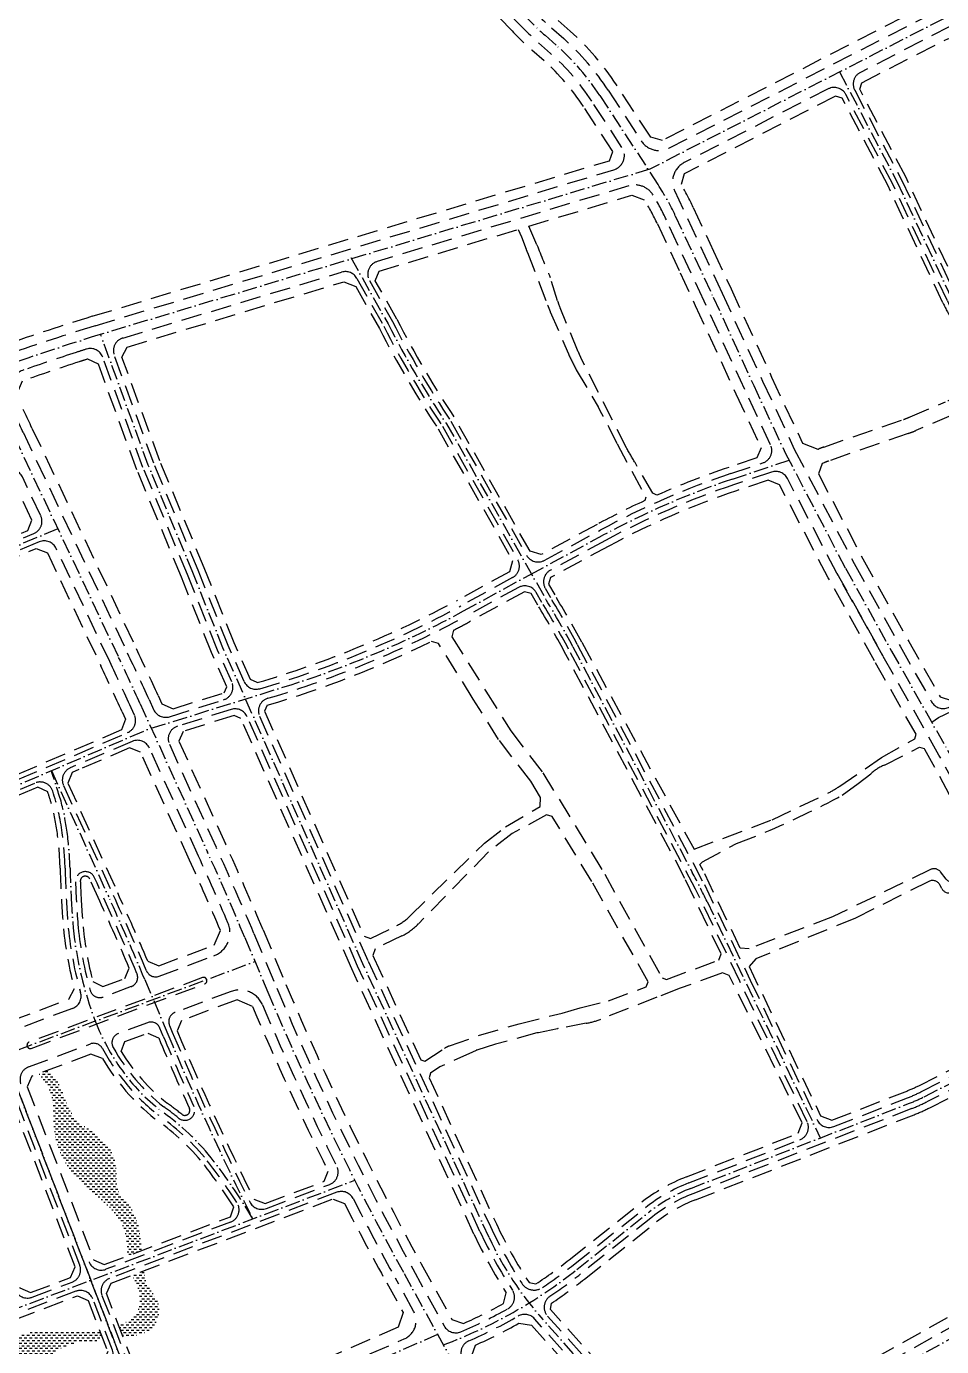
# Model space of a CAD drawing. Header units: metres. Extents: x 566107 to 571261, y 2062953 to 2068466.
# Drawn here: x 568682 to 569239, y 2066748 to 2067551 of the extents above; entities that cross this region are included whole.
import ezdxf

# ---------------------------------------------------------------- set-up
doc = ezdxf.new("R2010")
doc.units = ezdxf.units.M
doc.linetypes.add('ACAD_ISO10W100', pattern=[18.5, 12, -3, 0.5, -3])
doc.linetypes.add('HIDDEN', pattern=[0.375, 0.25, -0.125])
for name, color, linetype in [('hacth sdd', 8, 'CONTINUOUS'), ('LogDg phu', 7, 'CONTINUOUS'), ('TimDg', 222, 'CONTINUOUS'), ('ViaHeSphu', 32, 'CONTINUOUS')]:
    doc.layers.add(name, color=color, linetype=linetype)
pattern_1 = [(0, (0, 0), (1.5875, 1.5875), [1.5875, -1.5875])]

msp = doc.modelspace()

# ---------------------------------------------------------------- hatches: boundary and pattern name
at = {"layer": 'hacth sdd'}
h = msp.add_hatch(dxfattribs=at)
h.set_pattern_fill('DASH', color=152, scale=0.5, style=0)
h.set_pattern_definition(pattern_1)
edge = h.paths.add_edge_path()
edge.add_spline(control_points=[(568751.9382507658, 2066806.657930235), (568751.5669667763, 2066813.131724503), (568750.6949853628, 2066823.610451369), (568744.8014696791, 2066834.468296546), (568735.2517536047, 2066842.910059209), (568738.6246605031, 2066858.46240433), (568730.4592504117, 2066873.420045292), (568718.3670299683, 2066880.997748526), (568706.1464084976, 2066891.632900132), (568703.901644738, 2066907.094997874), (568697.1080211322, 2066914.025118019), (568694.8060761425, 2066916.187229611)], knot_values=[2.198903166016377, 2.198903166016377, 2.198903166016377, 2.198903166016377, 21.39537292435982, 33.47138073825516, 38.29174095013828, 58.51254343589169, 73.76217087905299, 86.77322002259834, 101.1194535368313, 120.7227479982377, 130.0488357856902, 130.0488357856902, 130.0488357856902, 130.0488357856902], degree=3, periodic=0)
edge.add_line((568694.8060761425, 2066916.187229611), (568689.5018252013, 2066914.212654542))
edge.add_spline(control_points=[(568689.5018252013, 2066914.212654542), (568692.713492345, 2066909.989077142), (568699.4617090328, 2066900.281293726), (568696.852824224, 2066878.611280009), (568706.7478324375, 2066853.791765982), (568726.6051762322, 2066839.232043653), (568742.397280972, 2066822.692870209), (568743.2863486035, 2066810.162167726), (568743.2807302622, 2066803.376736299)], knot_values=[5.269641743739612, 5.269641743739612, 5.269641743739612, 5.269641743739612, 20.62385438322913, 40.01522004950066, 67.61213281713046, 96.09970343737574, 113.6683857950819, 133.2103697376787, 133.2103697376787, 133.2103697376787, 133.2103697376787], degree=3, periodic=0)
edge.add_line((568743.2807302622, 2066803.376736299), (568751.9382507658, 2066806.657930235))
h = msp.add_hatch(dxfattribs=at)
h.set_pattern_fill('DASH', color=152, scale=0.5, style=0)
h.set_pattern_definition(pattern_1)
edge = h.paths.add_edge_path()
edge.add_spline(control_points=[(568740.8887352964, 2066753.72971723), (568748.0783637916, 2066754.748552813), (568760.2689827764, 2066756.476081909), (568764.7915495519, 2066775.413942331), (568754.9358865024, 2066784.206316019), (568753.8171828534, 2066791.643748246), (568753.4054425153, 2066794.381059702)], knot_values=[0, 0, 0, 0, 19.75709610141101, 33.49982772000882, 47.52128342127351, 55.68727061766852, 55.68727061766852, 55.68727061766852, 55.68727061766852], degree=3, periodic=0)
edge.add_line((568753.4054425153, 2066794.381059702), (568746.3137331873, 2066791.693307057))
edge.add_spline(control_points=[(568746.3137331879, 2066791.693307056), (568747.8287280351, 2066788.410394518), (568750.5209204801, 2066782.576526056), (568751.5158682184, 2066772.68836762), (568746.3544005583, 2066764.538346821), (568740.7255648274, 2066762.234861423), (568738.0466385856, 2066761.138572773)], knot_values=[0, 0, 0, 0, 10.83101356621794, 19.24713503848123, 28.67651403269452, 37.23967615408751, 37.23967615408751, 37.23967615408751, 37.23967615408751], degree=3, periodic=0)
edge.add_line((568738.0466385856, 2066761.138572773), (568740.8887352964, 2066753.72971723))
h = msp.add_hatch(dxfattribs=at)
h.set_pattern_fill('DASH', color=152, scale=0.5, style=0)
h.set_pattern_definition(pattern_1)
edge = h.paths.add_edge_path()
edge.add_spline(control_points=[(568642.6810681457, 2066730.535049294), (568646.0245115304, 2066732.131959262), (568654.8413736966, 2066735.972763153), (568673.2841592452, 2066732.379545306), (568692.3482100607, 2066738.092847701), (568705.2637233794, 2066749.860252033), (568717.552303837, 2066751.640294793), (568725.1183749018, 2066751.999055192), (568728.6489621965, 2066752.132080445)], knot_values=[2.037538045529151, 2.037538045529151, 2.037538045529151, 2.037538045529151, 12.92283508685492, 30.56854298129925, 56.24886423233919, 69.50986417143838, 81.63093308191607, 92.28693358420135, 92.28693358420135, 92.28693358420135, 92.28693358420135], degree=3, periodic=0)
edge.add_line((568728.6489621965, 2066752.132080445), (568726.3634884155, 2066758.08991609))
edge.add_spline(control_points=[(568726.3634884154, 2066758.08991609), (568721.4700388937, 2066757.52440842), (568710.324710204, 2066756.36607852), (568692.464019444, 2066759.214883329), (568670.9479095701, 2066753.855882332), (568656.7442156022, 2066741.709221777), (568645.6149606797, 2066738.16284825), (568640.4113007864, 2066736.45194101)], knot_values=[0.3817292014553431, 0.3817292014553431, 0.3817292014553431, 0.3817292014553431, 10.09873881557223, 33.95235276246883, 53.98492442330051, 74.322156693016, 88.77820302002543, 88.77820302002543, 88.77820302002543, 88.77820302002543], degree=3, periodic=0)
edge.add_line((568640.4113007864, 2066736.45194101), (568642.6810681457, 2066730.535049294))

# ---------------------------------------------------------------- linework, layer by layer
at = {"layer": 'LogDg phu', "linetype": 'HIDDEN', "ltscale": 50}
for points in [[(568671.4281985784, 2067351.757979896, -0.008669631117012046), (568723.674545412, 2067368.93012502), (569039.2084707505, 2067463.815067325, 0.5009542670063896), (569044.1500129949, 2067477.35817152), (569025.7234514618, 2067505.547201762, 0.06669569581426701), (569000.7307050067, 2067534.498265812), (568993.3622665709, 2067541.032295021, -0.02257350090256828), (568980.0231698381, 2067553.982089547), (568892.5780203184, 2067646.89964244, 0.01597905602660813), (568883.7980925469, 2067655.651106312), (568865.5377154137, 2067672.724562956), (568849.497047625, 2067688.095678004, -0.05811514959587562), (568819.0953996342, 2067724.885375597), (568769.5219238226, 2067801.464334091, -0.03742166230298952), (568754.7673368535, 2067828.49153656), (568726.2354519079, 2067891.551632786), (568690.1645007117, 2067959.709492948, 0.4146708685765457), (568669.8695807131, 2067965.939959368), (568448.8037890715, 2067848.503940926, 0.3783489197302633), (568444.6167867401, 2067837.348884949), (568486.5112383056, 2067727.492952804, 0.0228170072930558), (568595.366953932, 2067477.009720795), (568653.028131679, 2067359.324843775, 0.3792892769036508), (568671.4281985657, 2067351.757979933)], [(569146.8876902582, 2067789.032748261), (569023.9794249343, 2067743.92988267, 0.0155471629805738), (569009.7340247354, 2067738.19381324, 0.0215624828723161), (568990.6254382916, 2067728.797578069), (568894.6243838472, 2067676.336160209, 0.508975702315667), (568892.9594252531, 2067663.507697326, -0.0143693680908483), (568901.3167330625, 2067655.123686431), (568988.7618825922, 2067562.206133529, 0.0225735008788335), (569001.323944554, 2067550.010695975), (569008.6923829992, 2067543.476666758, -0.0666956958133605), (569035.7678583168, 2067512.113014045), (569055.9171673516, 2067481.288517537, 0.3835598266744374), (569072.7229152765, 2067476.829852409), (569286.9697055151, 2067586.517421605, 0.4181296790365722), (569293.3933877671, 2067606.882698253), (569191.7569493896, 2067799.034978138, 0.3871058873629578), (569181.6208402315, 2067802.68431287, -0.0093028136429971), (569146.88769032, 2067789.032748284)], [(569376.203264738, 2067462.516075717), (569313.4633353832, 2067570.634867748, 0.3988835393285894), (569293.6537448034, 2067576.458189335), (569189.156443479, 2067522.958881565, 0.416882388657661), (569185.714651741, 2067512.127479036), (569214.0377340671, 2067458.025396238), (569247.5127549868, 2067386.640723989, 0.0291710354685176), (569252.9028326789, 2067376.699163182), (569259.7873971497, 2067365.598656563, 0.3931575112448345), (569270.2995292835, 2067362.729288373), (569314.7386346865, 2067386.018679965, 0.0280259287785203), (569362.5243439532, 2067414.582247732), (569386.937107705, 2067431.098050312, 0.4169592918911471), (569389.0382262394, 2067442.268728664, -0.0195930741714573), (569376.2032647203, 2067462.516075748)], [(569242.0803949636, 2067384.093281236), (569208.6611574382, 2067455.358996746), (569180.3061229315, 2067509.522113845, 0.411549763034344), (569169.5728762217, 2067512.932715543), (569082.0129498336, 2067468.104807172, 0.4030458781556826), (569076.1473851089, 2067451.056051676), (569105.0577827, 2067388.82454234), (569129.7253999668, 2067335.171401761), (569148.9818165533, 2067293.945160482), (569185.3929790582, 2067224.275477327), (569213.3459114083, 2067174.051814883), (569232.48522589, 2067140.210359956, 0.3876817462776944), (569242.7347551496, 2067136.854652361), (569352.6700870891, 2067186.382216323, 0.4519987169563108), (569356.2019579946, 2067197.861397878), (569302.400098094, 2067285.507145252), (569247.8038795171, 2067373.536778535, -0.0291710354686411), (569242.0803949604, 2067384.093281243)], [(568823.8808621631, 2067148.23461511, -0.3761676021640667), (568814.3129875032, 2067152.668229661), (568804.644852943, 2067174.477055077), (568786.3257847361, 2067220.24098721), (568759.3109093636, 2067285.365499977), (568735.3083044661, 2067351.057917455, -0.4313641506696754), (568740.5186491343, 2067361.464527991), (568873.6348239725, 2067401.494203267, -0.3516646878205615), (568882.9194823618, 2067397.740457098), (568899.2226314208, 2067368.613338987, 0.0270689173346393), (568934.895333048, 2067307.761125763), (568980.7244374447, 2067226.72936212, -0.4187821846252021), (568977.5903873671, 2067215.767108886), (568946.0937878478, 2067198.595380023, -0.0526550748731018), (568823.880862199, 2067148.234614989)], [(568712.1603026239, 2067352.716220227, 0.003422760220562704), (568680.2756923755, 2067342.014943622, 0.4500697631107843), (568671.6488157967, 2067321.282653321, -0.0023636765255383), (568679.8433765064, 2067304.178278298), (568743.4216999395, 2067169.846199458, -0.0038824073437812), (568756.5293794118, 2067141.586089865), (568759.2755277443, 2067135.542910464, 0.3783472389600339), (568768.9423374954, 2067131.215911942), (568801.8587960534, 2067141.489706057, 0.4482345643548724), (568806.7888196004, 2067152.368573563), (568798.1936817975, 2067171.756994214), (568779.8433093438, 2067217.59912931), (568752.7875878139, 2067282.822109536), (568728.3083047315, 2067349.819141345, 0.4013233229618085), (568718.3834390885, 2067354.701767802, 0.0017123829861753), (568712.1603020539, 2067352.71622004)], [(568555.7793486449, 2067224.751958738), (568565.8264239784, 2067200.771627689, 0.4142135623635859), (568576.2963951732, 2067196.484472083), (568686.4443554385, 2067242.633328506, 0.4275449078285262), (568690.5839466739, 2067253.434267254), (568679.4498043128, 2067276.9591482, 0.4010067137206239), (568669.1273974874, 2067280.915336252), (568560.06650425, 2067235.221929933, 0.4142135623685271), (568555.7793486447, 2067224.751958738)], [(569112.5465408277, 2067272.383644937, 0.043080790012444), (569034.1901482278, 2067238.421499863), (569000.6259295254, 2067220.298307816, 0.4199716497987101), (568997.4634277654, 2067209.32061751), (569000.6390094289, 2067203.705779816, -0.0163767425498413), (569016.994518012, 2067175.111757656), (569094.2562852788, 2067029.144561594), (569122.0918872529, 2066971.093823992), (569162.8823114536, 2066886.025995594, 0.3920925082310603), (569172.9963084937, 2066882.029233009), (569217.8702460693, 2066899.486093328, 0.0242973288909605), (569226.4304088182, 2066903.304621173), (569316.3471040933, 2066948.773030858, 0.4295298712572397), (569319.6788560275, 2066959.888494194), (569283.0864080384, 2067023.771275141), (569236.9614920896, 2067107.919318531), (569202.880488294, 2067168.18013695), (569174.830893235, 2067218.577475457), (569144.785065152, 2067276.067628979, 0.3684588840700843), (569135.1565558282, 2067279.948759656), (569112.5465408468, 2067272.383644943)], [(568747.6100409415, 2067132.208117046), (568745.6044699164, 2067136.621580572, 0.0038824073302834), (568732.575201394, 2067164.712636436), (568700.0051440552, 2067233.528598765, 0.4010067137192772), (568689.6827372301, 2067237.484786816), (568578.3105569968, 2067190.823017112, 0.4053206808252015), (568573.9326818968, 2067180.579176582), (568614.3249483308, 2067075.283510207, 0.4254584714605873), (568624.94296447, 2067070.794504302), (568743.4755012605, 2067121.544160993, 0.4206687823881205), (568747.6100409415, 2067132.208117046)], [(568949.4445142562, 2067192.449435626, -0.0516709319588205), (568828.7315101598, 2067142.392118137, 0.4520495027428676), (568823.7043981293, 2067131.483622282), (568889.7574407894, 2066982.484943522), (568964.1041924723, 2066821.204313587, 0.0332387489644907), (568983.1352221546, 2066786.730855259, 0.4203516407607388), (568995.7286585148, 2066784.124570862, 0.0197184345220533), (569014.6012081716, 2066797.91985202), (569058.4361536249, 2066832.694133925, -0.0736620386409435), (569084.7875464247, 2066847.714258181), (569152.4335822924, 2066874.029920745, 0.4366861312330234), (569156.7467406453, 2066884.944572262), (569115.7493986392, 2066970.443924688), (569088.8976061376, 2067026.44294214), (569011.6915654507, 2067172.304856494, 0.0164333376713954), (568995.4721269383, 2067200.653546207), (568992.0484714364, 2067206.707010425, 0.4096596515468622), (568981.2556179704, 2067209.792630007), (568949.4445143007, 2067192.449435649)], [(568957.7558849133, 2066818.254834072), (568883.3788792758, 2066979.601094001), (568816.1718333814, 2067131.202907306, 0.3809917600443357), (568806.4747361845, 2067135.59738288), (568773.7641851355, 2067125.387856048, 0.4510131724016183), (568768.8644490341, 2067114.441511491), (568797.5061884682, 2067051.412443587, -0.007087609813752332), (568820.2968266461, 2066999.31090412), (568834.2499174622, 2066966.140044905, 0.02642406657281942), (568916.842483718, 2066795.60056567), (568936.042787409, 2066760.77368732, 0.384516288836989), (568946.1743029015, 2066757.271946006, 0.02677567969332722), (568974.6798634053, 2066771.215738378, 0.4330856724836992), (568977.509573656, 2066782.537366415, -0.03365917659321261), (568957.7558849005, 2066818.254834099)], [(568754.9440272364, 2066976.705435112, 0.4013463860179203), (568762.5624671736, 2066973.421683433), (568795.9479531253, 2066985.849856402, 0.4283076878508445), (568804.5058270307, 2067005.807319299, 0.0055691158506067), (568786.5812790791, 2067046.44793406), (568756.7138425858, 2067112.174273314, 0.4077876735345745), (568746.2818364145, 2067116.21888333), (568708.5820219179, 2067100.077723317, 0.4206687822942198), (568704.4474822389, 2067089.413767265), (568734.6879594809, 2067022.866513808, -0.006506451846918), (568754.9440272611, 2066976.705435123)], [(568709.9514135617, 2066953.836547685), (568674.4640503376, 2066940.62592409, -0.4113089072063473), (568664.2037799989, 2066945.258005768), (568622.210224843, 2067054.727955438, -0.4030573601334253), (568626.530774493, 2067064.947515603), (568687.0956403323, 2067090.878337909, -0.4435910959228001), (568697.8744627293, 2067085.928579678, -0.0487256973396804), (568703.6798101054, 2067060.601970824, -0.0254737783823164), (568705.410579381, 2067039.125118717, 0.0053214994487347), (568706.1592470101, 2067020.474534956, 0.0088902166323174), (568707.3886660296, 2067002.5661966, 0.0446714079429164), (568714.8527961868, 2066963.531050714, -0.3915047555011946), (568709.9514135617, 2066953.836547685, 5.552643686455902)], [(568720.746778461, 2066964.744027008, -0.0451479992057853), (568713.3628658629, 2067003.123481882, -0.0139193152008694), (568711.7419950668, 2067030.843796818, -0.8161875295811157), (568723.1828707991, 2067033.550346475, -0.0082788445160583), (568749.1078089973, 2066975.100352341, -0.4273209552340473), (568745.6768165886, 2066967.135784632), (568728.6058471948, 2066960.780898539, -0.4366718292284395), (568720.7467793573, 2066964.744027266)], [(568817.8250768329, 2066836.148860676, 0.3861264748968446), (568827.8318525982, 2066832.213316005), (568866.3552822993, 2066846.813667666, 0.4435265676684345), (568870.6838573542, 2066857.855365279, -0.0149544042924038), (568825.5217433759, 2066955.966421942, 0.4010578433283185), (568806.4814643109, 2066964.162071849), (568772.3516225312, 2066951.456802927, 0.4265118687917944), (568768.9142410068, 2066943.507366166), (568770.6477632303, 2066939.386241866, 0.0152351769653123), (568817.8250768984, 2066836.148860708)], [(568774.4848528904, 2066887.159767217, 0.7913794104138381), (568783.74663906, 2066894.274188695, -0.00624228429701), (568765.1171411232, 2066937.05982421), (568763.091675967, 2066941.874988136, 0.4020212826480682), (568755.4678132774, 2066945.171589586), (568737.8305437561, 2066938.605891047, 0.4617473282342625), (568734.7046667443, 2066930.02300513, 0.0954076076950561), (568765.4204084413, 2066894.006522352, -0.0185013721038563), (568774.4848528901, 2066887.159767217)], [(569000.352989969, 2066778.79999381, 0.4548205589435198), (568998.8800115397, 2066766.830697773), (569079.8953946268, 2066676.532229343, 0.3503928818256195), (569090.9767050676, 2066674.68153359), (569376.5618103638, 2066833.888937194, 0.4237377244055677), (569382.1160403364, 2066854.71515709), (569334.9715422711, 2066933.190654093), (569331.1262492831, 2066939.903733515, 0.3990613559192862), (569320.5743570665, 2066943.066560492), (569229.5892201916, 2066897.057869161, -0.0242973288736875), (569220.4081129989, 2066892.96234966), (569087.3254133504, 2066841.190514511, 0.0736125932369016), (569062.7711781093, 2066827.197958053), (569018.9516343054, 2066792.435894283, -0.0190034136680792), (569000.3529896664, 2066778.799994257)], [(568806.0724649543, 2066823.966524005), (568730.2846897222, 2066795.243012662, -0.4130355195564359), (568719.9802074459, 2066799.858487131, 7.44265e-11), (568678.5308716185, 2066907.909750952, -0.4171241956571831), (568683.2091670709, 2066918.272386891), (568720.7734709639, 2066932.25617814, -0.3742216240435908), (568728.1470574738, 2066929.482360131, 0.1011089872985798), (568761.8283046192, 2066889.196727648, -0.0651947867272916), (568790.1529589137, 2066863.394264623, -0.0251464230253944), (568809.9638348689, 2066835.777779675, -0.4770633439102991), (568806.0724649543, 2066823.966524005, -1.448410529106205)], [(568880.6074771275, 2066838.193119821, 0.0075862808186762), (568906.3336980748, 2066789.806998177)], [(569070.630887409, 2066676.376289715), (568990.9679238448, 2066765.167372672, 0.353507188049236), (568981.040659413, 2066766.768829654, -0.02767274996525433), (568951.0257109122, 2066751.736150939, 0.4422778681918337), (568947.2013002917, 2066740.533581892), (568998.9395697357, 2066646.687023768)]]:
    msp.add_lwpolyline(points, format="xyb", dxfattribs=at)
for points in [[(568890.5373183163, 2067396.414980214), (568904.5084841854, 2067371.454170678, 0.0271892968854637), (568940.0148065076, 2067310.897184647), (568986.1385874138, 2067229.344394953, 0.4084788244122654), (568996.902989198, 2067226.243338298), (569030.8643169932, 2067244.580951673, -0.0430807900198808), (569110.3254321441, 2067279.021918524), (569129.8253794094, 2067285.546431581, 0.448039578857615), (569134.535254803, 2067296.518640621), (569118.8376494078, 2067330.125789921), (569094.1648233071, 2067383.790259986), (569071.1562221436, 2067433.317769002, 0.0297455351586553), (569063.0339720732, 2067448.386432982, 0.339472375304798), (569048.2337013534, 2067453.998238732), (568895.2143982225, 2067407.983447348, 0.4796569134091218)], [(568790.4646704607, 2066968.870040431, 0.4142135623241873), (568791.5824336594, 2066971.313522667), (568791.5126589695, 2066971.500956646, 0.4142135624297197), (568789.0691767347, 2066972.618719844), (568683.4820867564, 2066933.312578834, 0.4142135623499245), (568682.3643235577, 2066930.869096599), (568682.4340982467, 2066930.681662619, 0.4142135624297197), (568684.8775804818, 2066929.56389942)], [(568672.8506846963, 2066905.964711528, 0.4113089072274461), (568662.5904143585, 2066910.596793205), (568638.2227975158, 2066901.525637033, 0.4171241956482814), (568633.5445020639, 2066891.163001095), (568675.0953345004, 2066782.847153131, 0.4130355195380142), (568685.3998167769, 2066778.231678663), (568709.7124562893, 2066787.446151246, 0.415392587362401), (568714.3465398033, 2066797.792179974)], [(568911.7173281419, 2066752.883585856, 0.4416603488642011), (568917.4312023133, 2066769.67755458), (568906.3336980889, 2066789.806998151, -0.0075862808227402), (568880.6074770996, 2066838.193119806, 0.3819979999901298), (568870.6524617691, 2066842.025827975), (568732.4938668645, 2066789.663821589, 0.4153925873090499), (568727.8597833515, 2066779.317792861), (568759.8896091563, 2066695.821565741, 0.4273845288264494), (568770.5554996554, 2066691.35324213)], [(568729.9323147297, 2066735.825750205, 0.4011641289369684), (568734.2049900207, 2066746.024628077), (568722.2261156989, 2066777.251485729, 0.413035519527469), (568711.9216334224, 2066781.866960198), (568638.0486133671, 2066753.869139657, 0.4153925873483075), (568633.4145298532, 2066743.523110929), (568646.7745176696, 2066708.695928794, 0.4273845288333998), (568657.4404081691, 2066704.227605183)]]:
    msp.add_lwpolyline(points, format="xyb", close=True, dxfattribs=at)
msp.add_lwpolyline([(569174.8308932274, 2067218.577475461), (569202.880488298, 2067168.180136932)], close=True, dxfattribs=at)
at = {"layer": 'TimDg', "linetype": 'ACAD_ISO10W100', "ltscale": 0.75}
msp.add_line((568932.0403804118, 2066755.605962507), (568762.1498994393, 2066681.553225998), dxfattribs=at)
for points in [[(569005.4031970827, 2066622.535260434), (569083.9945343072, 2066663.919764748), (569398.8657105907, 2066839.453507669), (569679.9731173303, 2066994.231299977, 0.2159493808970779), (569778.8285771263, 2067126.416987378), (569792.905045102, 2067190.337431667, 0.1706124693009319), (569752.8127378904, 2067519.477917847), (569303.9426955108, 2068427.329203794)], [(570000.7303062181, 2067879.165810913, 0.15132347483338), (569630.6979778858, 2067788.244448095), (569593.1865503386, 2067765.306083216, 0.0120590282986883), (569583.0547692049, 2067758.769655312), (569514.391074964, 2067712.089179128, 0.0163914063603625), (569501.1484639643, 2067702.436866524), (569469.5059902932, 2067677.745444813, -0.0465201108505125), (569438.2344835112, 2067657.7165969), (569326.1055014101, 2067599.81308495), (569061.071802309, 2067464.124227364), (568725.4256931718, 2067363.191303382, 0.0112163597713358), (568658.204890596, 2067340.71628266), (568610.5662882852, 2067322.69375848), (568582.0106165139, 2067310.55605025), (568402.0830146307, 2067235.171512525), (568167.1864909991, 2067135.331627879), (567925.5397158525, 2067029.063523875)], [(570000.7303062181, 2067879.165810913, 0.15132347483338), (569630.697977886, 2067788.244448095), (569593.1865503385, 2067765.306083216, 0.01205902829868824), (569583.0547692049, 2067758.769655312), (569514.3910749638, 2067712.089179128, 0.01639140636036252), (569501.1484639646, 2067702.436866524), (569469.5059902933, 2067677.745444813, -0.04652011085051248), (569438.2344835112, 2067657.7165969), (569326.1055014101, 2067599.81308495), (569061.071802309, 2067464.124227364), (568725.4256931719, 2067363.191303382, 0.01121635977133575), (568658.204890596, 2067340.716282659), (568610.5662882853, 2067322.69375848), (568582.010616514, 2067310.55605025), (568402.0830146308, 2067235.171512525), (568167.1864909991, 2067135.331627879), (567925.5397158525, 2067029.063523874)], [(568480.9050689571, 2067725.35499461, 0.0228170072930688), (568589.9789323104, 2067474.369792197), (568662.6775768234, 2067325.99385932, -0.0033828700999223), (568674.4201271686, 2067301.611496925), (568737.9984506669, 2067167.279417947, -0.0038824073302669), (568751.0669246108, 2067139.103835335), (568792.0437337735, 2067048.930188823, -0.0070876098733844), (568814.7662046282, 2066996.984486253), (568828.719295355, 2066963.813627249, 0.0264240665818992), (568911.5880908637, 2066792.703781983), (569143.2825228443, 2066372.439919047, -0.0075170620276079), (569171.5196800678, 2066319.348936138), (569368.5424418903, 2065935.085595564, 0.0002777777783917)], [(568984.3925262105, 2067558.094111542, 0.02257350090268124), (568997.3431055625, 2067545.521495498), (569004.711543999, 2067538.987466288, -0.06669569581423669), (569030.7456548891, 2067508.830107904), (569066.1158038307, 2067454.720707395, -0.036030393241112), (569076.5977014767, 2067435.845673799), (569099.6113030044, 2067386.307401147), (569124.281524687, 2067332.64859585), (569143.6022465505, 2067291.284682806), (569180.1119361428, 2067221.426476394), (569208.1131998532, 2067171.115975908), (569242.20374203, 2067110.838292099), (569288.3207634651, 2067026.704651048), (569340.146907276, 2066936.227014971), (569384.9790780784, 2066861.600557381), (569428.4986265484, 2066792.193550134), (569480.3160845604, 2066710.072133978), (569559.8148031603, 2066583.131064411), (569591.0123647266, 2066534.465942242), (569624.7078173339, 2066478.982677016), (569638.5575001779, 2066456.772970762, 0.2556770026931069), (569709.6669224423, 2066416.755643064), (569750.9618631719, 2066416.261913661), (569946.8066893095, 2066414.287004185)], [(569176.5169175523, 2067523.22846903), (569211.3494457527, 2067456.692196492), (569244.796574977, 2067385.367002609, 0.02917103546133979), (569250.3533560995, 2067375.117970856), (569304.9532088361, 2067287.082477941), (569365.3868888279, 2067188.63318531)], [(568879.3004171025, 2067410.348513416), (568901.8655288114, 2067370.033806625, 0.02712889825126726), (568937.4551294377, 2067309.329049719), (568998.0555264059, 2067202.179736882, -0.01640491273746142), (569014.3430417395, 2067173.708307059), (569086.933054853, 2067036.567246833, -0.009925750524939258), (569095.8689460992, 2067018.842848318), (569164.801195788, 2066875.085657697)], [(569436.4645401516, 2065958.833511514), (569419.7120737337, 2066058.035157271), (569398.6123093432, 2066145.497084146, 0.06370524413987583), (569389.5779055847, 2066169.213708581), (569363.049732508, 2066218.805629126, 0.02108141093095045), (569320.1954484651, 2066291.38667541), (569273.1956072401, 2066363.830868127), (569085.6119489634, 2066661.709498525, 0.04234246792433702), (569070.3325542028, 2066681.949813842), (568996.0890019117, 2066764.700506453, -0.07496954107545066), (568963.3246234639, 2066814.534993951), (568886.5681600325, 2066981.043018761), (568801.4192673704, 2067173.117024646), (568783.08454704, 2067218.92005826), (568756.0492485889, 2067284.093804757), (568726.9781402784, 2067363.65814337)], [(568757.8662385852, 2067124.141251684), (568839.3292858482, 2067149.567272958, 0.04919189264310714), (568947.7691510597, 2067195.522407828), (568988.477787002, 2067217.716475425), (569032.5272326069, 2067241.501225766, -0.04308079003008181), (569111.4359864834, 2067275.702781729), (569145.7460788821, 2067287.182640767)], [(568935.5398505571, 2066749.25837431, 0.07823983074082143), (569016.7764212387, 2066795.177873151), (569060.6037332654, 2066829.946099456, -0.07363796494969055), (569086.0564798876, 2066844.452386346), (569219.139179536, 2066896.224221495, 0.02429732887374502), (569228.009814505, 2066900.181245167), (569317.737942478, 2066945.55430153), (569392.0541306247, 2066998.827337133), (569473.7454418534, 2067049.301371645), (569540.7593714424, 2067085.76478985), (569799.6435515523, 2067227.605988907)], [(568723.794739515, 2066946.185393137, -0.0665020849606936), (568710.375768877, 2067002.844800645, -0.0088802367702446), (568709.1553824958, 2067020.626758974, -0.0053214994460991), (568708.409276105, 2067039.213537935, 0.02547377838074799), (568706.6539678915, 2067060.99488998, 0.0318095289004678), (568702.9369554681, 2067079.819417418, 0.0014072373456746), (568697.0642699646, 2067098.409807026, -0.0016399706206053)], [(568697.0642699646, 2067098.409807026), (568731.9567321335, 2067021.625386427, -0.0070876098733642), (568753.9293614499, 2066971.393892041), (568767.8824521768, 2066938.223033038, 0.0165733853443679), (568819.5849097379, 2066825.879496915)], [(568723.794739515, 2066946.185393137, 0.1341760912138158), (568763.6235157811, 2066891.602249516, -0.0651054171454688), (568792.4724337389, 2066865.297400694, -0.0351068634213926), (568819.5849097379, 2066825.879496915, -0.0339742525480065)]]:
    msp.add_lwpolyline(points, format="xyb", dxfattribs=at)
for points in [[(568779.2243520903, 2066637.043075203), (568668.5414550261, 2066925.574282581), (568567.3101484217, 2067189.46682509), (568526.3489951399, 2067287.232790139)], [(568526.3489951399, 2067287.232790139), (568567.3101484217, 2067189.46682509), (568668.541455026, 2066925.574282581), (568779.2243520905, 2066637.043075203), (568821.57940284, 2066539.872865387)], [(568700.9892927632, 2067245.474577065), (568442.8628293169, 2067137.326944808), (568204.5992319338, 2067036.055926785)], [(569232.5399897017, 2067127.92539515), (569236.5946674786, 2067130.798056407), (569359.7318619105, 2067186.273263202), (569439.8807686998, 2067219.700848754), (569500.9001480823, 2067248.14223847)], [(568341.7004456655, 2066946.523555873), (568426.0948480943, 2066982.39436091), (568757.7517762247, 2067124.393137779)], [(568468.9050810833, 2066851.299466678), (568820.9249027671, 2066982.343335299)], [(568515.3525090639, 2066710.575639699), (568881.6367267885, 2066849.397090167)]]:
    msp.add_lwpolyline(points, dxfattribs=at)
at = {"layer": 'ViaHeSphu', "linetype": 'HIDDEN', "ltscale": 50}
for points in [[(569025.0129261483, 2067741.113524163), (569113.9326824739, 2067773.743842452), (569121.0662778979, 2067771.101938786), (569124.3833776242, 2067765.167857104), (569166.2633776241, 2067696.537857104), (569186.2733776241, 2067664.017857104), (569206.2933776242, 2067626.757857104), (569233.3388708393, 2067569.169108451), (569231.94375892, 2067565.086504502), (569068.8349198552, 2067481.579946242), (569061.6485384165, 2067483.486536086), (569040.7900617495, 2067515.395920178, 0.0666956958133605), (569012.6732219835, 2067547.965867241), (569005.3047835404, 2067554.499896457, -0.0225735008788335), (568993.131238955, 2067566.318155534), (568905.6860894274, 2067659.235708435, 0.0154442458415189), (568896.4223879315, 2067668.48914702), (568897.1580897989, 2067674.302028589), (568992.064048637, 2067726.165012727, -0.0238737551485193), (569013.0089697286, 2067736.344330137, -0.013236604514017), (569025.0129261352, 2067741.113524158)], [(568492.117407654, 2067729.630910997, 0.0228170072930597), (568600.7549755537, 2067479.649649393), (568658.8537278825, 2067361.071694694), (568668.5382756134, 2067357.104904023, -0.008826105289701873), (568721.9234416953, 2067374.668959904), (569036.535195255, 2067469.276593782), (569038.5876317944, 2067474.901631581), (569020.7012480343, 2067502.264295621, 0.0666956958141037), (568996.7498660146, 2067530.009065336), (568989.3814275791, 2067536.543094544, -0.0225735009026589), (568975.653813466, 2067549.870067551), (568888.2086639464, 2067642.787620444, 0.015979056026805)], [(569079.5075590396, 2067401.099931049), (569088.7183436136, 2067381.273118761), (569113.3937741272, 2067327.60298403), (569128.7839076412, 2067294.654104122), (569126.158290321, 2067288.537419563), (569109.056227155, 2067282.815217708, 0.023702394022861), (569065.2661134994, 2067265.838182967), (569062.8877116309, 2067267.093635034), (569052.0788338671, 2067285.70205772, 0.0002792616218336), (569046.8061643182, 2067294.779416702), (569019.1187999216, 2067349.545394445, -0.0177949838222434), (569017.5453146659, 2067352.972808504), (569006.5280439798, 2067379.78476548, -0.0382392838471058), (569005.0030575932, 2067383.969920047), (569000.5211171813, 2067398.262705876, -0.0075040474098157), (568992.3895805097, 2067418.19147983), (568987.5228388093, 2067429.476320354), (569050.2126672607, 2067448.327924819), (569057.7194782072, 2067445.571472187, -0.0304727667472023), (569065.71474281, 2067430.789864204), (569079.5075590396, 2067401.099931049)], [(568980.9886178079, 2067427.511399524), (568982.9511507035, 2067422.901595849), (568985.8948927223, 2067415.580152477, -0.0090442445800057), (568986.6680133834, 2067413.552074748), (568998.872354774, 2067381.525565163, 0.0060160881197469), (569000.5511517121, 2067377.453471624), (569011.5296627571, 2067351.834348294, 0.0070068859328498), (569016.3798202585, 2067342.181874271), (569029.6374020749, 2067319.569061023, -0.0154590951797591), (569041.2520555643, 2067297.034773654), (569058.5914167522, 2067264.708672142), (569057.9777699164, 2067262.607999196, 0.0154823119974834), (569028.9638419707, 2067248.100638405), (568995.070729764, 2067229.799858428), (568988.2096733222, 2067231.776422028), (568942.5743634254, 2067312.465532019, -0.0272501181002294), (568907.1514979978, 2067372.874430324), (568894.0552813264, 2067396.272060347), (568896.4013726825, 2067402.074971841), (568980.9886178079, 2067427.511399524)], [(568932.3354181624, 2067306.193411325), (568977.6594275045, 2067226.054720838), (568975.7309152657, 2067219.309187422), (568944.1790869269, 2067202.107348187, -0.0527453297319702), (568822.2723457782, 2067151.919332501), (568818.1756534183, 2067153.824902383), (568808.331236455, 2067176.03137557), (568790.0300563889, 2067221.750620295), (568763.038521678, 2067286.818865943), (568740.0137885646, 2067349.834958839), (568743.0860402938, 2067355.971160809), (568875.0543125038, 2067395.655647608), (568882.2846044622, 2067392.732472666), (568896.5797917843, 2067367.192768149, 0.0270093493139323), (568932.3354181992, 2067306.193411269)], [(568714.0304150466, 2067347.015108096, 0.003747319995193996), (568679.2153144557, 2067335.305135292), (568675.6749294078, 2067326.725615205, -0.0027539419106697), (568685.266625714, 2067306.745059947), (568748.8449492771, 2067172.412980832, -0.0038824073437812), (568761.9918340001, 2067144.068344862), (568764.2339561258, 2067139.13432652), (568771.0754214742, 2067136.071991456), (568802.0869462858, 2067145.751222913), (568803.7348746258, 2067149.387634362), (568794.5072982857, 2067170.202673722), (568776.1390376913, 2067216.089496225), (568749.0599754995, 2067281.368743571), (568725.6425385086, 2067345.459622608), (568719.1576587439, 2067348.653553948, 0.001651954186957379), (568714.0304149371, 2067347.01510806, -0.001651954186957379)], [(569087.9904025319, 2067050.630093511), (569087.9904025319, 2067050.630093511), (569135.4817341515, 2067068.493121764), (569169.3404666926, 2067084.681701894, 0.0270372016238968), (569176.6177657461, 2067088.964654255), (569201.9176898528, 2067106.377792359), (569222.2735263002, 2067117.809670218), (569223.0300486963, 2067120.528325664), (569197.6477767427, 2067165.244297957), (569169.5498503118, 2067215.728474528), (569140.0553577325, 2067272.163694154), (569132.9978164358, 2067275.008500045), (569113.8157457954, 2067268.590345746, 0.0430807900124337), (569036.0906232432, 2067234.901813128), (569000.6966518414, 2067215.790635636), (568999.5337555957, 2067211.753984967), (569003.2225753117, 2067205.231676244, -0.0163488233366964), (569019.6459943139, 2067176.515208197), (569087.9904025319, 2067050.630093511)], [(568941.722927815, 2067183.795660421), (568940.6475218675, 2067179.868164644), (568961.3213698915, 2067146.714259121), (568976.516073294, 2067122.548476782), (568996.0949380861, 2067097.09795653), (569033.6340570588, 2067035.480461649), (569068.5530020446, 2066972.523924849), (569071.2598130225, 2066971.494037173), (569102.9902779416, 2066983.206136186), (569104.5075716822, 2066986.950056189), (569082.479970066, 2067032.88829466), (569009.0400891579, 2067170.901405936, 0.0164620211412331), (568992.8888118704, 2067199.127206311), (568988.9829838916, 2067206.033213614), (568984.8721389286, 2067207.208482393), (568951.3592151786, 2067188.937467463, -0.0044948565201944), (568941.7229277625, 2067183.795660393)], [(568891.231393385, 2066996.426868556), (568907.1089140181, 2067004.208381314, 0.0846883141598826), (568915.2936854293, 2067010.109419143), (568960.5037601474, 2067054.314619864), (568973.3314109275, 2067064.234096489), (568994.3249683632, 2067076.609773951), (568994.6787714944, 2067082.124063815), (568988.6633776247, 2067091.997857105), (568969.123377624, 2067117.397857105), (568953.6933776354, 2067141.937857148), (568932.5867378034, 2067175.785815243), (568928.3097149429, 2067177.002596482, -0.0411649245540404), (568828.3816131866, 2067138.141872902), (568826.7195560834, 2067134.552055028), (568887.3217014142, 2066997.84919895), (568891.231393385, 2066996.426868556)], [(568954.1282352498, 2066816.569515571), (568879.7339869819, 2066977.95317999), (568812.2858784155, 2067130.098768697), (568808.2063031007, 2067131.947527527), (568777.3290657935, 2067122.310209517), (568774.6246917176, 2067116.268453423), (568802.9686432673, 2067053.89469812, -0.007087609813751999), (568825.8274488426, 2067001.637321563), (568839.7805396467, 2066968.466462376, 0.02642406657282064), (568922.0968764414, 2066798.497349596), (568940.7231691396, 2066764.71165326), (568947.7336960894, 2066762.300685653, 0.02326200018500943), (568972.1135035113, 2066774.365678076), (568973.7336917724, 2066781.014082053, -0.0330462091058888), (568954.1282352614, 2066816.569515546)], [(569113.8567627803, 2067054.048793055), (569131.2013128282, 2067060.91329357, 0.0220940920072353), (569178.1830077346, 2067083.43954795), (569187.8107057307, 2067090.579549774), (569195.4538695808, 2067096.482359096, -0.0839342064143145), (569203.7651236719, 2067101.820382461), (569225.2193908076, 2067112.624908574), (569227.9929577236, 2067111.785164179), (569228.2041639192, 2067111.413082026), (569264.7405789946, 2067044.757831194), (569264.9860683304, 2067039.434528767), (569247.4357132311, 2067031.051044294, -0.3530244707107669), (569241.327426601, 2067032.501242444), (569237.9792847801, 2067036.824516957, 0.3541008106634243), (569231.8537479078, 2067038.266434404), (569172.2492964428, 2067009.513807963), (569121.4826444867, 2066990.099965952), (569116.1099425002, 2066990.507614503), (569093.4806699464, 2067037.700628845), (569091.5338794899, 2067041.360736999), (569093.0765975089, 2067043.036511548), (569113.8567627803, 2067054.048793055)], [(568744.4409334618, 2066978.407590692, 0.0057721930088489), (568726.494277439, 2067019.143131664), (568720.4174732803, 2067032.515758802, 0.8228327963235781), (568714.6885234476, 2067031.157755847, 0.0029486964714969), (568715.147653467, 2067020.931207009, 0.0088597964511882), (568716.349956811, 2067003.40224263, 0.0395363042741095), (568722.3609263464, 2066970.173581162), (568728.3789072911, 2066967.098671901), (568741.712023331, 2066972.06209441), (568744.4409334618, 2066978.407590692)], [(569186.1625483928, 2067008.720347758), (569186.162548386, 2067008.72034776), (569125.5115691856, 2066984.031312305), (569121.4697998764, 2066979.336434749), (569164.9951958179, 2066888.558139308), (569171.8168530159, 2066885.862415338), (569216.4200363988, 2066903.213946854, 0.0242973288912403), (569224.6253737478, 2066906.874193752), (569313.8379083578, 2066951.986528678), (569315.0239684745, 2066955.943488259), (569277.8520526118, 2067020.837899234), (569271.9550051965, 2067031.596184463), (569267.1193838713, 2067034.342719276), (569245.1265070641, 2067024.495912332, -0.3968432764565785), (569238.6497940496, 2067026.747703431), (569237.5160544885, 2067028.922067743, 0.4115089294314253), (569230.8264460413, 2067031.109987892), (569186.1625483928, 2067008.720347758)], [(568991.7825826714, 2066786.300594431, 0.021480884944912), (569012.1152503807, 2066801.053542155), (569055.9587633682, 2066835.834620689, -0.0736880987585591), (569083.3373367528, 2066851.442111707), (569151.3420799146, 2066877.897318593), (569153.7815578755, 2066884.190046639), (569109.9813584499, 2066972.565473569), (569109.3878705397, 2066973.777576901), (569105.2461323857, 2066975.455288864), (569103.583349075, 2066974.856361264), (569079.4901938052, 2066966.147999059), (569065.4462752503, 2066960.609849337), (569031.330829245, 2066947.326010359, -0.0463609084010762), (569022.4354459266, 2066944.780990527), (569005.2415334366, 2066941.545417924, 0.0062284577315446), (569004.875175756, 2066941.471739681), (568993.3532050499, 2066939.004840415, 0.0875589721647627), (568992.3149665811, 2066938.908338673), (568967.1702055701, 2066932.020904973), (568955.8141726084, 2066928.463560598, 0.0303916312703421), (568955.4737264102, 2066928.333726841), (568953.2684937662, 2066927.335403376), (568933.3429999999, 2066918.315), (568927.6579620976, 2066914.542977027), (568926.8287062685, 2066911.620926592), (568967.7317502997, 2066822.889831308, 0.0349922405754606), (568987.6208438406, 2066787.161890321), (568991.7825826714, 2066786.300594431)], [(568755.6891728042, 2066938.851738907), (568762.3137034383, 2066935.987254304), (568762.3518300696, 2066935.896615382, 0.0062422843242494), (568781.0112310143, 2066893.042302917, -0.7913794096343179), (568776.380337924, 2066889.485092186, 0.0183450468077182), (568767.21899262, 2066896.409538715, -0.0858885837738039), (568739.6150711261, 2066927.6151929), (568741.7628720059, 2066933.667495805), (568755.6891728042, 2066938.851738907)], [(569001.2724318786, 2066774.597916308, 0.0202985702222427), (569021.4375920964, 2066789.302204148), (569065.2480833454, 2066824.057086523, -0.0735818516260036), (569088.7756230221, 2066837.462660986), (569221.8583226707, 2066889.234496134, 0.0242973288737978), (569231.3942552622, 2066893.488296583), (569321.0859687547, 2066938.84293914), (569325.3080616625, 2066937.625092928), (569376.6105128652, 2066852.228376008), (569373.0257894264, 2066838.787045891), (569086.7910694453, 2066679.217496385), (569082.1673070185, 2066679.989713491), (569000.7740341085, 2066770.709371958), (569001.2724318786, 2066774.597916308)], [(568868.4058031896, 2066837.966112239), (568875.3556327303, 2066835.285327607, 0.0075596514470348), (568901.079305286, 2066786.91021437)], [(569004.1939625242, 2066649.583807574), (568952.8333923396, 2066742.745267881), (568955.0063165502, 2066749.113966248, 0.02410838234794035), (568981.4866255446, 2066762.42151268), (568989.159749502, 2066761.193013408), (569067.2177710151, 2066674.190773552), (569066.134491024, 2066668.136100336), (569021.2297055587, 2066644.468969582)]]:
    msp.add_lwpolyline(points, format="xyb", dxfattribs=at)
for points in [[(569320.3299885372, 2067394.593489536), (569319.4492845119, 2067391.874427375), (569267.4451384279, 2067364.620392634), (569263.2067407051, 2067365.777296242), (569255.4523092585, 2067378.280355508, -0.0291710354610679), (569250.2289350035, 2067387.914445355), (569216.726022382, 2067459.358595983), (569188.8151218407, 2067512.673338873), (569190.0940974774, 2067516.69830639), (569242.7048437886, 2067543.633341776), (569246.8188553236, 2067542.370676692)], [(569239.3642149479, 2067382.819559867), (569205.9728691222, 2067454.025797003), (569178.1331760627, 2067507.204521042), (569174.0714001149, 2067508.495192944), (569082.0215291996, 2067461.368575206), (569080.1732884741, 2067454.820617444, -0.0242746137101723), (569087.4806601431, 2067440.901483394), (569099.8808867768, 2067414.209189831), (569110.5042623882, 2067391.34168355), (569135.1692752447, 2067337.694207649), (569153.9424695536, 2067297.502501463), (569163.376392504, 2067293.828493056), (569163.6856531904, 2067293.956002967, -0.0145776909232308), (569166.956961931, 2067295.194494355), (569215.3424399039, 2067311.917228639, 0.0179153308781572), (569219.352050578, 2067313.465906685), (569240.9064573043, 2067322.691384756, -0.0583542594587436), (569254.2897295682, 2067326.653664472), (569266.5773465529, 2067328.778908203), (569268.8688768265, 2067333.88017493), (569245.2544029404, 2067371.955586205, -0.0291710354626225)], [(569190.6740219735, 2067227.12447826), (569218.5786229639, 2067176.987653858), (569237.6278959301, 2067143.305407131), (569244.6480342632, 2067141.007005817), (569352.0582973476, 2067189.396987285), (569354.0012644557, 2067195.711961073), (569299.8469873515, 2067283.931812562), (569279.25543599, 2067317.133136067), (569271.6932646311, 2067320.530124605), (569255.8235799382, 2067317.785333004, 0.0583542594590413), (569244.447798514, 2067314.417395245), (569222.8933917882, 2067305.191917173, -0.0179153308783109), (569218.2823395126, 2067303.41093742), (569169.89686154, 2067286.688203137, 0.0145776909231934), (569167.11624911, 2067285.635485457), (569165.961970242, 2067285.159569822), (569163.6553778253, 2067278.822371092)], [(568739.6384022865, 2067123.16471311), (568631.8146154996, 2067077.000003306), (568623.5829769223, 2067073.475630647), (568617.1957518196, 2067076.175974178), (568576.7873919213, 2067181.513593439), (568579.6081958397, 2067188.11402512), (568687.8678968812, 2067233.471754739), (568694.6184835989, 2067230.884510217), (568727.1519521214, 2067162.145854925, -0.0038824073302738), (568740.1420152218, 2067134.139325808), (568742.1662835468, 2067129.684716967)], [(568751.2690848078, 2067109.65307468), (568744.6041122754, 2067112.237161981), (568713.8381106983, 2067099.064711106), (568709.6605978791, 2067097.276110718), (568707.1327166187, 2067090.75610686), (568737.4191868281, 2067024.10764119, -0.0058450247397376), (568755.6993373446, 2066982.598744077), (568762.3408221612, 2066979.741427891), (568796.1218478644, 2066992.316845586), (568799.9479867428, 2067001.202946733, 0.0058760334058934), (568781.1188243845, 2067043.965679296)], [(568694.856193846, 2067085.524901326), (568688.7527711642, 2067088.324433341), (568627.884036838, 2067062.263509864), (568625.078408148, 2067055.627249777), (568665.912539102, 2066949.179718869), (568672.3891865629, 2066946.255784212), (568707.7311618092, 2066959.412285283), (568711.0626644188, 2066965.969733068, -0.0409388741443204), (568704.4015574893, 2067002.287667521, -0.0089000415916636), (568703.1631115244, 2067020.32231094, -0.0053214994461256), (568702.411882657, 2067039.036699499, 0.0254737783807321), (568700.7056523192, 2067060.209051668, 0.0315806466967592), (568697.1702168026, 2067078.157181038, 0.0005583896675777)], [(568921.7774383703, 2066922.578657092), (568924.2937357342, 2066921.849037884), (568936.1335324643, 2066929.511928009, -0.0579261685362846), (568939.239420194, 2066931.045678485), (568956.8297365115, 2066937.326837448), (568981.7039999999, 2066944.567), (569007.6869999999, 2066951.020999999), (569018.6866934432, 2066954.158564062), (569036.0286886438, 2066958.517323628), (569058.9334972266, 2066966.952521939), (569060.0561343485, 2066969.996718965), (569025.8526228713, 2067030.95465227), (569001.7582119305, 2067070.503722241), (568998.2581596186, 2067071.450085634), (568977.3254158685, 2067060.137115571), (568962.9018330568, 2067048.954329237), (568920.2840598328, 2067005.200634842, -0.0846883141605385), (568910.1895084257, 2066997.922688186), (568894.0704092919, 2066990.02277872), (568892.5923642957, 2066985.959938834), (568893.4023330829, 2066984.132857534)], [(568819.3734893346, 2066955.096508825), (568810.0941972764, 2066959.1047032), (568776.3167441494, 2066946.530615441), (568773.5696166436, 2066940.177413513, 0.0151188513377494), (568820.3098961738, 2066837.892168555), (568827.2060309862, 2066835.184363856), (568862.9676364922, 2066848.737986173), (568865.4107864175, 2066854.983993855, -0.0152064002932064)], [(568808.0700412302, 2066833.173590214, 0.0259829699384383), (568787.8336360937, 2066861.490928586, 0.0652846825862738), (568760.0347673703, 2066886.789962383, -0.0911024672180439), (568728.175476969, 2066923.342513803), (568721.0201505028, 2066925.945753152), (568685.2835690217, 2066912.642354875), (568682.3885179735, 2066906.229685913), (568722.77399724, 2066800.95171251), (568729.240265195, 2066798.055410314), (568806.0550019771, 2066827.16813934)], [(568767.3542971619, 2066698.684840027), (568760.9799984926, 2066701.355262084), (568730.653544141, 2066780.411093848), (568733.5382156835, 2066786.851395272), (568868.4058031896, 2066837.966112239), (568875.3556327303, 2066835.285327607, 0.0075596514454939), (568901.0793052807, 2066786.91021438), (568911.0063339811, 2066768.90386268), (568907.9690144404, 2066759.976706106)]]:
    msp.add_lwpolyline(points, format="xyb", close=True, dxfattribs=at)
for points in [[(568575.1371172504, 2067199.251433358), (568682.7290619463, 2067244.329392096), (568685.2016794786, 2067250.780896361), (568674.0631438568, 2067274.315059651), (568667.3125571392, 2067276.902304173), (568561.2257821738, 2067232.454968658), (568558.5463099204, 2067225.911236661), (568568.5933852536, 2067201.930905611)], [(568671.1419255848, 2066902.042998449), (568664.6652781239, 2066904.966933104), (568640.2971994691, 2066895.895605012), (568637.4021484209, 2066889.48293605), (568677.8891242947, 2066783.940378512), (568684.3553922498, 2066781.044076316), (568708.6681074614, 2066790.258577588), (568711.5527790036, 2066796.698879011)], [(568650.575119531, 2066709.956619946), (568637.1433921724, 2066744.970814684), (568640.0280637147, 2066751.411116106), (568712.9660579504, 2066779.054562545), (568719.4323259053, 2066776.158260349), (568731.3255977253, 2066745.154553642), (568728.5328954684, 2066738.48837208), (568656.9494182003, 2066707.286197889)]]:
    msp.add_lwpolyline(points, close=True, dxfattribs=at)

doc.saveas('drawing.dxf')
